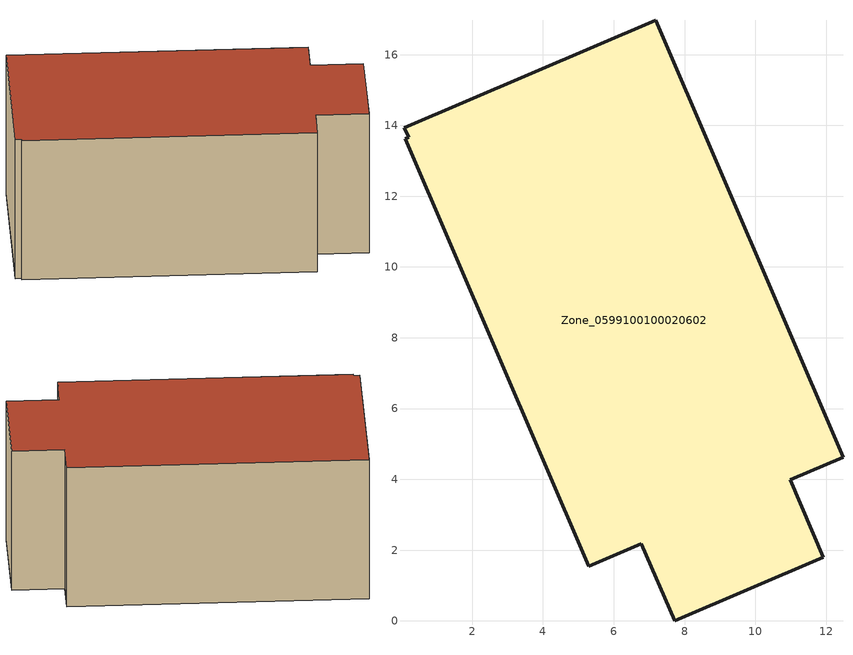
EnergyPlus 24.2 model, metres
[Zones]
Zone_0599100100020602
 floor ground (C_G): 7.72,0 6.78,2.19 5.29,1.55 0.11,13.63 0.2,13.67 0.09,13.93 7.19,16.98 12.48,4.63 10.98,3.99 11.92,1.8 z0
 wall outside (C_F): 6.78,2.19 7.72,0 11.92,1.8 10.98,3.99 12.48,4.63 7.19,16.98 0.09,13.93 0.2,13.67 0.11,13.63 5.29,1.55 6.78,2.19 z0:7.06
 roof outside (C_R): 0.09,13.93 0.2,13.67 0.11,13.63 5.29,1.55 6.78,2.19 7.72,0 11.92,1.8 10.98,3.99 12.48,4.63 7.19,16.98 z7.06
[BUILDING]
Pand.0599100100020602: North Axis=0; Terrain=City; Loads Convergence Tolerance Value=0.04; Temperature Convergence Tolerance Value=0.4; Solar Distribution=FullExterior; Maximum Number of Warmup Days=25; Minimum Number of Warmup Days=1
[Site:Location]
Rotterdam.The.Hague.AP_ZH_NLD Design_Conditions: Latitude=51.96; Longitude=4.45; Time Zone=1; Elevation=-4.5
[SITE:GROUNDTEMPERATURE:BUILDINGSURFACE]
18, 18, 18, 18, 18, 18, 18, 18, 18, 18, 18, 18
[MATERIAL] Thermal Absorptance=0.9; Solar Absorptance=0.7; Visible Absorptance=0.7
Name | Roughness | Thickness | Conductivity | Density | Specific Heat
G.D.2015-2018 | MediumSmooth | 0.15 | 0.0428571 | 540 | 1210
F.D.2015-2018 | Rough | 0.3 | 0.0666667 | 1920 | 840
R.D.2015-2018 | MediumRough | 0.2 | 0.0333333 | 1500 | 1000
[CONSTRUCTION]
C_G: G.D.2015-2018
C_F: F.D.2015-2018
C_R: R.D.2015-2018
[ZONE]
Zone_0599100100020602: Type=1; Multiplier=1; Ceiling Height=Autocalculate; Volume=Autocalculate; Floor Area=autocalculate; Part of Total Floor Area=Yes
[ZONEINFILTRATION:DESIGNFLOWRATE]
Infil_Zone_0599100100020602: Zone or ZoneList or Space or SpaceList=Zone_0599100100020602; Schedule=AlwaysOn; Design Flow Rate Calculation Method=Flow/Area; Flow Rate per Floor Area=0.0021; Constant Term Coefficient=1; Temperature Term Coefficient=0; Velocity Term Coefficient=0; Velocity Squared Term Coefficient=0
[HVACTEMPLATE:ZONE:IDEALLOADSAIRSYSTEM]
Zone_0599100100020602: Maximum Heating Supply Air Temperature=50; Minimum Cooling Supply Air Temperature=13; Maximum Heating Supply Air Humidity Ratio=0.0156; Minimum Cooling Supply Air Humidity Ratio=0.0077; Heating Limit=NoLimit; Cooling Limit=NoLimit; Dehumidification Control Type=ConstantSensibleHeatRatio; Cooling Sensible Heat Ratio=0.7; Dehumidification Setpoint=60; Humidification Control Type=None; Humidification Setpoint=30; Outdoor Air Method=None; Outdoor Air Flow Rate per Person=0.00944; Outdoor Air Flow Rate per Zone Floor Area=0; Outdoor Air Flow Rate per Zone=0; Demand Controlled Ventilation Type=None; Outdoor Air Economizer Type=NoEconomizer; Heat Recovery Type=None; Sensible Heat Recovery Effectiveness=0.7; Latent Heat Recovery Effectiveness=0.65
[ZONECONTROL:THERMOSTAT]
ThermostatControl_Zone_0599100100020602: Zone or ZoneList=Zone_0599100100020602; Control Type Schedule=DualSetpointControlType; Control 1=Thermostat_Zone_0599100100020602; Temperature Difference Between Cutout And Setpoint=0
[THERMOSTATSETPOINT:DUALSETPOINT]
Thermostat_Zone_0599100100020602: Heating Setpoint Temperature Schedule=HeatingSetpoint_Zone_0599100100020602; Cooling Setpoint Temperature Schedule=CoolingSetpoint_Zone_0599100100020602
[SCHEDULE:COMPACT]
HeatingSetpoint_Zone_0599100100020602: Through: 12/31, For: AllDays, Until: 24:00, 21
CoolingSetpoint_Zone_0599100100020602: Through: 12/31, For: AllDays, Until: 24:00, 24
DualSetpointControlType: Through: 12/31, For: AllDays, Until: 24:00, 4
AlwaysOn: Through: 12/31, For: AllDays, Until: 24:00, 1
